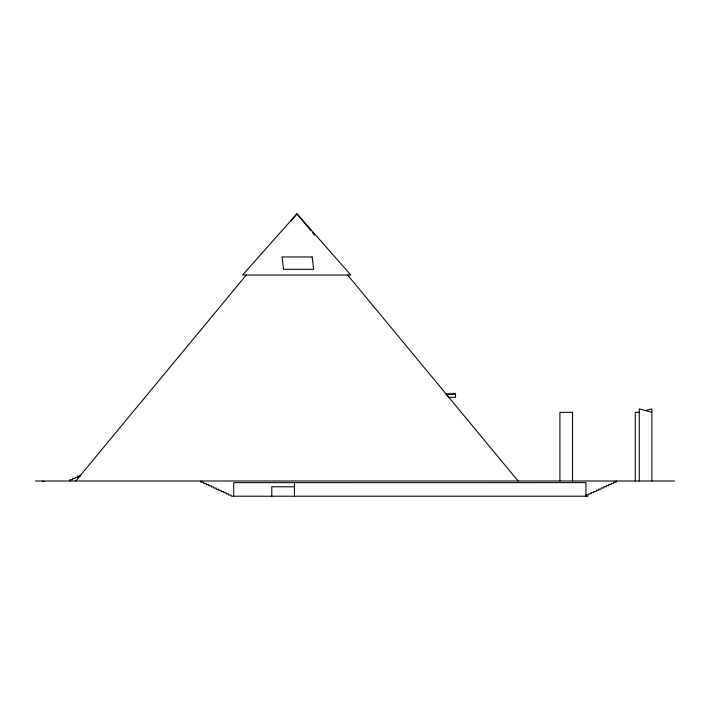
<?xml version="1.0" encoding="UTF-8"?>
<svg xmlns="http://www.w3.org/2000/svg" width="710" height="710" viewBox="0 0 710 710"><rect width="100%" height="100%" fill="white"/><g stroke="black" fill="none" stroke-linecap="round" stroke-linejoin="round"><path stroke-width="1.06" d="M75.793 480.99L246.263 275.036M290.612 221.467L296.949 213.808L350.793 275.036L242.58 275.036L296.949 213.808L311.024 230.821M645.567 410.602L651.886 408.898L651.886 480.99M455.527 394.023L446.164 394.245L448.897 397.387L455.527 397.272L455.527 394.023L446.288 394.183M639.47 412.315L635.255 412.315L635.255 480.99M35.5 480.99L674.5 480.99M42.298 481.389L44.127 481.389M294.472 486.803L271.788 486.803L271.788 496.192M585.954 494.888L588.759 494.888L588.759 493.725L591.261 493.725L591.261 492.571L593.755 492.571L593.755 491.409L596.249 491.409L596.249 490.255L598.752 490.255L598.752 489.092L601.246 489.092L601.246 487.939L603.74 487.939L603.74 486.776L606.234 486.776L606.234 485.622L608.736 485.622L608.736 484.468L611.23 484.468L611.23 483.306L613.724 483.306L613.724 482.152L616.218 482.152L616.218 480.99M587.96 496.192L231.194 496.192L231.194 495.03L228.7 495.03L228.7 493.876L226.197 493.876L226.197 492.713L223.703 492.713L223.703 491.56L221.209 491.56L221.209 490.397L218.715 490.397L218.715 489.243L216.213 489.243L216.213 488.081L213.719 488.081L213.719 486.927L211.225 486.927L211.225 485.764L208.731 485.764L208.731 484.61L206.228 484.61L206.228 483.448L203.734 483.448L203.734 482.294L200.93 482.294L200.93 480.99M651.886 412.315L639.248 408.898L639.248 480.99M312.427 232.516L314.539 235.072M347.625 275.036L518.105 480.99M585.954 496.192L585.954 482.64L233.688 482.667L233.688 496.192M572.562 480.99L572.562 412.315L559.924 412.315L559.924 480.99M294.472 482.64L294.472 496.192M80.168 475.052L80.168 476.215L77.674 476.215L77.674 477.368L75.171 477.368L75.171 478.531L72.677 478.531L72.677 479.685L69.873 479.685L69.873 480.99M312.143 256.967L282.039 256.967L283.547 269.321L313.651 269.321L312.143 256.967"/></g></svg>
